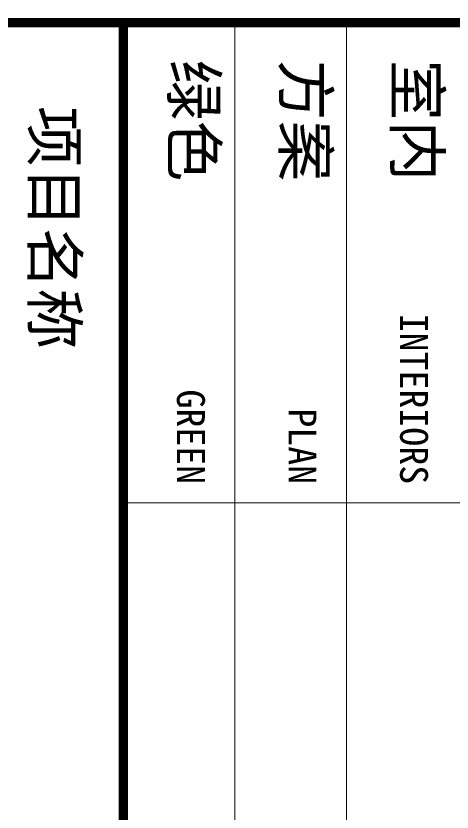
# Model space of a CAD drawing. Extents: x 57342 to 87103, y 19822 to 43940.
# Drawn here: x 67437 to 67906, y 23331 to 24189 of the extents above; entities that cross this region are included whole.
import ezdxf
from ezdxf.enums import TextEntityAlignment as Align

# ---------------------------------------------------------------- set-up
doc = ezdxf.new("R2010")
doc.units = 0
doc.header["$LTSCALE"] = 1000
doc.header["$MEASUREMENT"] = 0
doc.styles.add('图签信息$0$华文细黑', font='STXIHEI_0.TTF', dxfattribs={"height": 10})

# ---------------------------------------------------------------- blocks, each defined once
blk = doc.blocks.new('图框-A1+1-4')
at = {"const_width": 0.5}
blk.add_lwpolyline([(976, 584), (25, 584), (25, 10), (976, 10)], close=True, dxfattribs=at)
blk = doc.blocks.new('图签信息')
at = {"const_width": 0.5}
for points in [[(-65, 574), (-65, 500.5), (0, 500.5), (0, 574)], [(-65, 0), (0, 0), (0, 500.5), (-65, 500.5)]]:
    blk.add_lwpolyline(points, close=True, dxfattribs=at)
at = {"const_width": 0.05}
for points in [[(-39.145, 566.5), (-39.145, 500.5)], [(-65, 512.5), (0, 512.5)], [(-65, 512.5), (0, 512.5)], [(-65, 506.5), (0, 506.5)], [(-65, 500.5), (0, 500.5)]]:
    blk.add_lwpolyline(points, dxfattribs=at)
at = {"style": '图签信息$0$华文细黑'}
for s, p in [('室内', (-63, 517.5)), ('方案', (-63, 511.5)), ('绿色', (-63, 505.5)), ('项目名称', (-60.5, 498.003))]:
    blk.add_text(s, height=2.4, dxfattribs=at).set_placement(p, align=Align.TOP_LEFT)
for s, p in [('INTERIORS', (-40.145, 516.886)), ('PLAN', (-40.145, 510.886)), ('GREEN', (-40.145, 504.886))]:
    blk.add_text(s, height=1.5, dxfattribs=at).set_placement(p, align=Align.TOP_RIGHT)
blk = doc.blocks.new('图签-A1')
at = {"color": 2}
blk.add_blockref('图签信息', (0, 0), dxfattribs=at)

msp = doc.modelspace()

# ---------------------------------------------------------------- block references
at = {"xscale": 20, "yscale": 20, "zscale": 20, "rotation": 270}
for name, p in [('图框-A1+1-4', (57342.17, 43701.57)), ('图签-A1', (57542.17, 22881.57))]:
    msp.add_blockref(name, p, dxfattribs=at)

doc.saveas('drawing.dxf')
